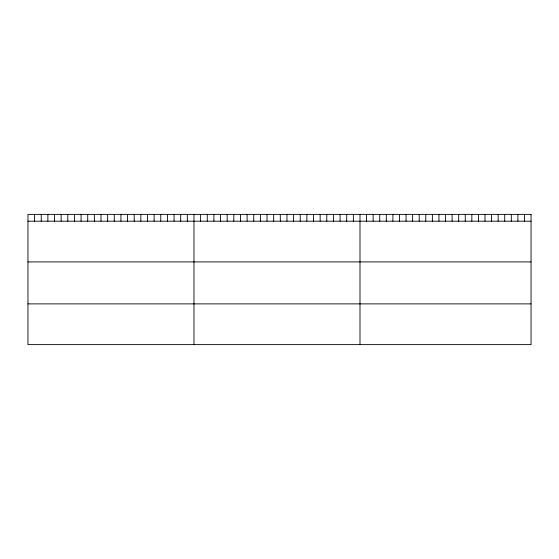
<?xml version="1.0" encoding="UTF-8"?>
<svg xmlns="http://www.w3.org/2000/svg" width="559" height="559" viewBox="0 0 559 559"><rect width="100%" height="100%" fill="white"/><g stroke="black" fill="none" stroke-linecap="round" stroke-linejoin="round"><path stroke-width="0.84" d="M27.95 221.189L531.05 221.189M27.95 261.919L531.05 261.919M27.95 303.886L531.05 303.886M524.468 214.376L524.468 221.189M517.893 214.376L517.893 221.189M511.31 214.376L511.31 221.189M504.735 214.376L504.735 221.189M498.153 214.376L498.153 221.189M491.578 214.376L491.578 221.189M484.995 214.376L484.995 221.189M478.42 214.376L478.42 221.189M471.838 214.376L471.838 221.189M465.263 214.376L465.263 221.189M458.68 214.376L458.68 221.189M452.105 214.376L452.105 221.189M445.523 214.376L445.523 221.189M438.941 214.376L438.941 221.189M432.366 214.376L432.366 221.189M425.783 214.376L425.783 221.189M419.208 214.376L419.208 221.189M412.626 214.376L412.626 221.189M406.051 214.376L406.051 221.189M399.468 214.376L399.468 221.189M392.893 214.376L392.893 221.189M386.311 214.376L386.311 221.189M379.736 214.376L379.736 221.189M373.153 214.376L373.153 221.189M366.578 214.376L366.578 221.189M359.996 214.376L359.996 344.623M353.358 214.376L353.358 221.189M346.713 214.376L346.713 221.189M340.075 214.376L340.075 221.189M333.43 214.376L333.43 221.189M326.791 214.376L326.791 221.189M320.153 214.376L320.153 221.189M313.508 214.376L313.508 221.189M306.87 214.376L306.87 221.189M300.225 214.376L300.225 221.189M293.587 214.376L293.587 221.189M286.949 214.376L286.949 221.189M280.304 214.376L280.304 221.189M273.665 214.376L273.665 221.189M267.02 214.376L267.02 221.189M260.382 214.376L260.382 221.189M253.744 214.376L253.744 221.189M247.099 214.376L247.099 221.189M240.461 214.376L240.461 221.189M233.816 214.376L233.816 221.189M227.178 214.376L227.178 221.189M220.539 214.376L220.539 221.189M213.894 214.376L213.894 221.189M207.256 214.376L207.256 221.189M200.611 214.376L200.611 221.189M193.973 214.376L193.973 344.623M187.335 214.376L187.335 221.189M180.69 214.376L180.69 221.189M174.052 214.376L174.052 221.189M167.407 214.376L167.407 221.189M160.768 214.376L160.768 221.189M154.13 214.376L154.13 221.189M147.485 214.376L147.485 221.189M140.847 214.376L140.847 221.189M134.202 214.376L134.202 221.189M127.564 214.376L127.564 221.189M120.926 214.376L120.926 221.189M114.281 214.376L114.281 221.189M107.642 214.376L107.642 221.189M100.997 214.376L100.997 221.189M94.359 214.376L94.359 221.189M87.721 214.376L87.721 221.189M81.076 214.376L81.076 221.189M74.438 214.376L74.438 221.189M67.793 214.376L67.793 221.189M61.155 214.376L61.155 221.189M54.516 214.376L54.516 221.189M47.871 214.376L47.871 221.189M41.233 214.376L41.233 221.189M34.588 214.376L34.588 221.189M531.05 214.376L27.95 214.376L27.95 344.623L531.05 344.623L531.05 214.376"/></g></svg>
